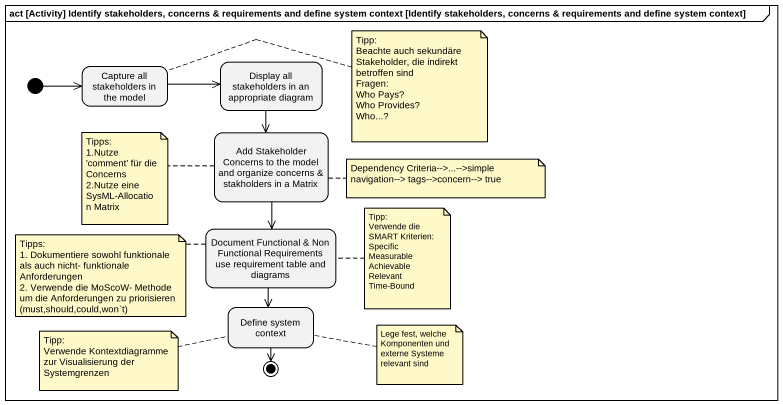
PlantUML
@startuml
mainframe act [Activity] Identify stakeholders, concerns & requirements and define system context [Identify stakeholders, concerns & requirements and define system context]
hide empty description
state "Capture all stakeholders in the model" as Capture_all_stakeholders_in
state "Display all stakeholders in an appropriate diagram" as Display_all_stakeholders_in
state "Add Stakeholder Concerns to the model and organize concerns & stakholders in a Matrix" as Add_Stakeholder_Concerns_to
state "Document Functional & Non Functional Requirements use requirement table and diagrams" as Document_Functional_Non
state "Define system context" as Define_system_context
[*] -right-> Capture_all_stakeholders_in
Capture_all_stakeholders_in -right-> Display_all_stakeholders_in
Display_all_stakeholders_in --> Add_Stakeholder_Concerns_to
Add_Stakeholder_Concerns_to --> Document_Functional_Non
Document_Functional_Non --> Define_system_context
Define_system_context --> [*]
note right of Capture_all_stakeholders_in
  Tipp:
  Beachte auch sekundäre Stakeholder, die indirekt betroffen sind
  Fragen:
  Who Pays?
  Who Provides?
  Who...?
end note
note left of Add_Stakeholder_Concerns_to
  Tipps:
  1.Nutze 'comment' für die Concerns
  2.Nutze eine SysML-Allocation Matrix
end note
note right of Add_Stakeholder_Concerns_to : Dependency Criteria~-->...~-->simple navigation~--> tags~-->concern~--> true
note right of Document_Functional_Non
  Tipp:
  Verwende die SMART Kriterien:
  Specific
  Measurable
  Achievable
  Relevant
  Time-Bound
end note
note left of Document_Functional_Non
  Tipps:
  1. Dokumentiere sowohl funktionale als auch nicht- funktionale Anforderungen
  2. Verwende die MoScoW- Methode um die Anforderungen zu priorisieren
  (must,should,could,won`t)
end note
note left of Define_system_context
  Tipp:
  Verwende Kontextdiagramme zur Visualisierung der Systemgrenzen
end note
note right of Define_system_context : Lege fest, welche Komponenten und externe Systeme relevant sind
@enduml
